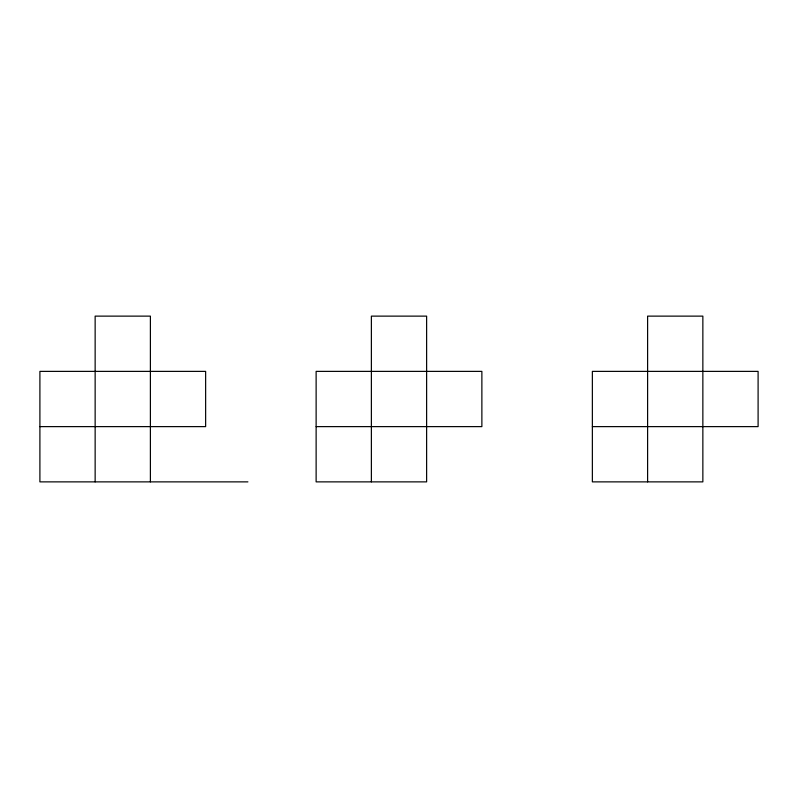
<?xml version="1.0" encoding="UTF-8"?>
<svg xmlns="http://www.w3.org/2000/svg" width="798" height="798" viewBox="0 0 798 798"><rect width="100%" height="100%" fill="white"/><g stroke="black" fill="none" stroke-linecap="round" stroke-linejoin="round"><path stroke-width="1.2" d="M39.9 426.621L205.635 426.621L205.635 371.379L39.9 371.379L39.9 481.872L247.909 481.872M316.128 426.621L481.872 426.621L481.872 371.379L316.128 371.379L316.128 481.872L426.621 481.872L426.621 316.128L371.379 316.128L371.379 481.872M592.365 426.621L758.1 426.621L758.1 371.379L592.365 371.379L592.365 481.872L702.858 481.872L702.858 316.128L647.607 316.128L647.607 481.872M150.393 481.872L150.393 316.128L95.142 316.128L95.142 481.872"/></g></svg>
